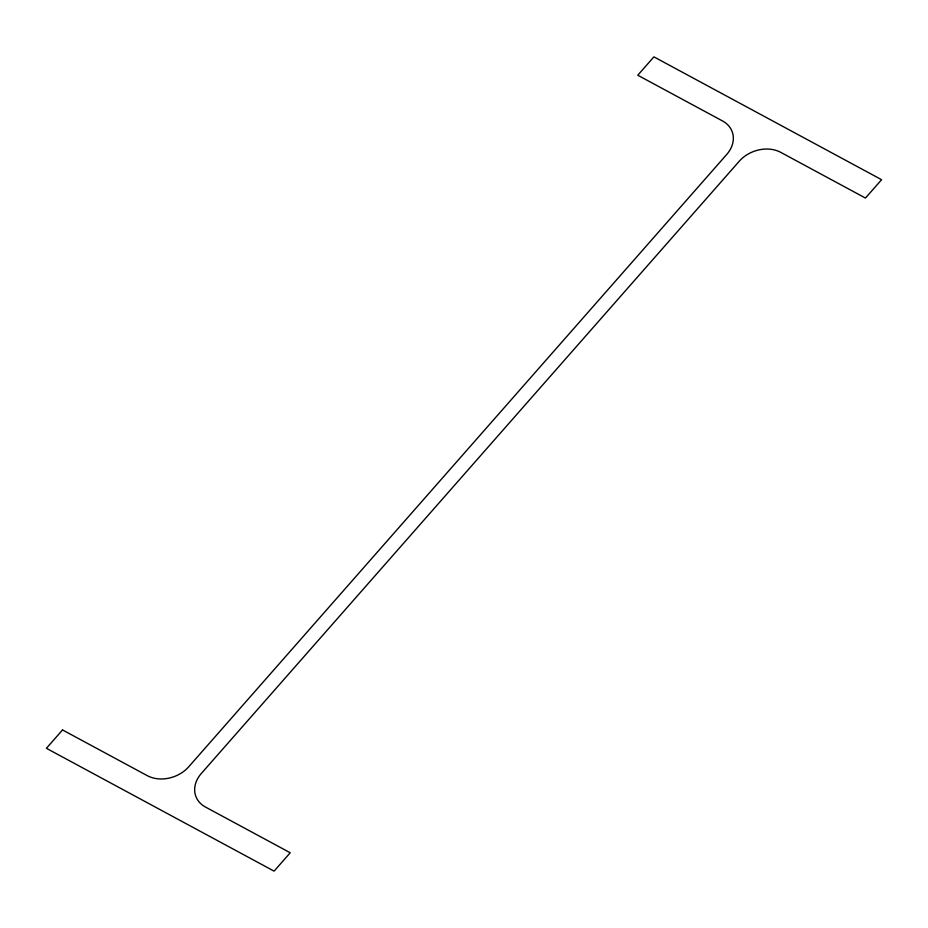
<?xml version="1.0" encoding="UTF-8"?>
<svg xmlns="http://www.w3.org/2000/svg" width="928" height="928" viewBox="0 0 928 928"><rect width="100%" height="100%" fill="white"/><g stroke="black" fill="none" stroke-linecap="round" stroke-linejoin="round"><path stroke-width="1.39" d="M62.536 729.942L46.4 748.304L274.096 871.137L290.232 852.762L205.494 807.058A30.206 23.676 -20.3 0 1 201.306 773.5L739.233 161.252A30.206 23.676 -20.3 0 1 780.726 152.343L865.464 198.058L881.6 179.696L653.904 56.863L637.768 75.238L722.506 120.942A30.206 23.676 -20.3 0 1 726.694 154.5L188.767 766.748A30.206 23.676 -20.3 0 1 147.274 775.657L62.536 729.942"/></g></svg>
